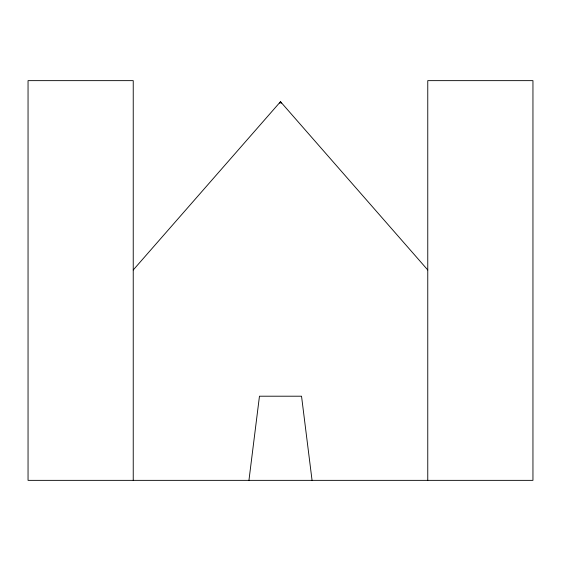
<?xml version="1.0" encoding="UTF-8"?>
<svg xmlns="http://www.w3.org/2000/svg" width="561" height="561" viewBox="0 0 561 561"><rect width="100%" height="100%" fill="white"/><g stroke="black" fill="none" stroke-linecap="round" stroke-linejoin="round"><path stroke-width="0.84" d="M248.944 480.356L259.463 396.206L301.538 396.206L312.056 480.356M279.799 103.287L280.5 101.681L427.763 269.981M133.238 269.981L280.5 101.681L281.201 103.287M427.763 480.356L427.763 80.644L532.95 80.644L532.95 480.356L28.05 480.356L28.05 80.644L133.238 80.644L133.238 480.356"/></g></svg>
